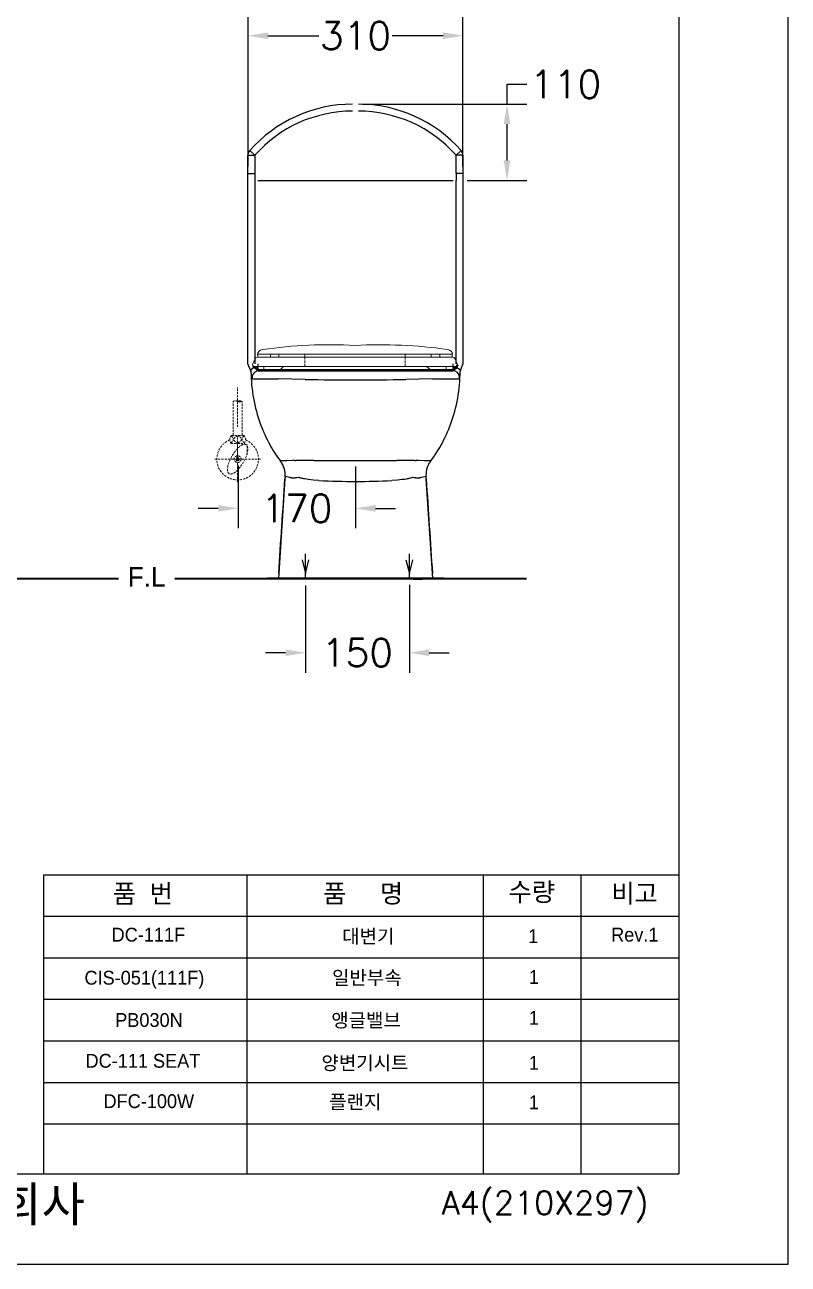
# Model space of a CAD drawing. Extents: x 60560 to 62985, y 58312 to 61742.
# Drawn here: x 61883 to 62985, y 58312 to 60101 of the extents above; entities that cross this region are included whole.
import ezdxf

# ---------------------------------------------------------------- set-up
doc = ezdxf.new("R2010")
doc.units = 0
doc.header["$MEASUREMENT"] = 0
doc.linetypes.add('AM_ISO08W050', pattern=[18, 12, -1.5, 3, -1.5])
doc.linetypes.add('HIDDEN2', pattern=[4.7625, 3.175, -1.5875])
doc.layers.get('0').update_dxf_attribs({"linetype": 'CONTINUOUS'})
doc.layers.get('Defpoints').update_dxf_attribs({"linetype": 'CONTINUOUS'})
for name, color, linetype in [('1', 7, 'CONTINUOUS'), ('4', 3, 'CONTINUOUS'), ('______', 7, 'CONTINUOUS'), ('Dim', 4, 'CONTINUOUS'), ('YA', 7, 'CONTINUOUS')]:
    doc.layers.add(name, color=color, linetype=linetype)
for name, color, linetype, lineweight in [('AM_4', 40, 'CONTINUOUS', 13), ('AM_6', 2, 'CONTINUOUS', 30), ('AM_7', 4, 'AM_ISO08W050', 0), ('OUTLINE', 11, 'CONTINUOUS', 40), ('Y', 202, 'CONTINUOUS', 35)]:
    doc.layers.add(name, color=color, linetype=linetype, lineweight=lineweight)
doc.styles.add('h', font='', dxfattribs={"height": 30})
doc.styles.get("Standard").update_dxf_attribs({"font": 'txt.shx', "bigfont": 'ghs.shx'})
doc.styles.add('스타일1', font='txt.shx', dxfattribs={"bigfont": 'ghs.shx'})
doc.styles.get('h').set_extended_font_data('Haansoft Batang')
doc.dimstyles.get("Standard").update_dxf_attribs({"dimtxt": 0.18, "dimasz": 0.18, "dimexe": 0.18, "dimexo": 0.0625, "dimgap": 0.09, "dimtad": 0, "dimtih": 1, "dimtoh": 1, "dimdec": 4, "dimzin": 0, "dimdsep": 46, "dimtxsty": 'Standard', "dimcen": 0.09, "dimadec": 0, "dimazin": 0, "dimtfac": 1, "dimtdec": 4, "dimtofl": 0, "dimtmove": 0, "dimatfit": 0, "dimfxl": 0, "dimtolj": 1, "dimtzin": 0, "dimarcsym": 0})

# ---------------------------------------------------------------- blocks, each defined once
blk = doc.blocks.new('*D18')
at = {"layer": 'Defpoints', "color": 0}
for p in [(62288.1, 59301.9), (62438.1, 59303), (62438.1, 59194.7)]:
    blk.add_point(p, dxfattribs=at)
at = {"layer": 'Dim', "color": 0, "lineweight": -2}
for p, q in [((62438.1, 59293), (62438.1, 59165.9)), ((62288.1, 59291.9), (62288.1, 59165.9)), ((62259.3, 59194.7), (62230.5, 59194.7)), ((62466.9, 59194.7), (62495.7, 59194.7))]:
    blk.add_line(p, q, dxfattribs=at)
at = {"layer": 'Dim', "color": 0}
for points in [[(62259.3, 59199.5), (62259.3, 59189.9), (62288.1, 59194.7)], [(62466.9, 59199.5), (62466.9, 59189.9), (62438.1, 59194.7)]]:
    blk.add_solid(points, dxfattribs=at)
at = {"layer": 'Dim', "color": 0, "insert": (62363.1, 59194.7), "char_height": 40, "attachment_point": 5}
blk.add_mtext('\\A1;150', dxfattribs=at)
blk = doc.blocks.new('*D12')
at = {"color": 0, "lineweight": -2}
for p, q in [((62579.1, 59986.8), (62579.1, 60015.6)), ((62579.1, 60015.6), (62607.9, 60015.6)), ((62370.5, 59986.8), (62607.9, 59986.8)), ((62579.1, 59905.6), (62579.1, 59958)), ((62521.5, 59876.8), (62607.9, 59876.8))]:
    blk.add_line(p, q, dxfattribs=at)
at = {"color": 0}
for points in [[(62574.3, 59958), (62583.9, 59958), (62579.1, 59986.8)], [(62574.3, 59905.6), (62583.9, 59905.6), (62579.1, 59876.8)]]:
    blk.add_solid(points, dxfattribs=at)
at = {"layer": 'Defpoints', "color": 0}
for p in [(62360.5, 59986.8), (62579.1, 59986.8), (62511.5, 59876.8)]:
    blk.add_point(p, dxfattribs=at)
at = {"color": 0, "insert": (62663.8, 60015.6), "char_height": 40, "attachment_point": 5}
blk.add_mtext('\\A1;110', dxfattribs=at)
blk = doc.blocks.new('*D13')
at = {"color": 0, "lineweight": -2}
for p, q in [((62190.9, 59464.9), (62190.9, 59374.4)), ((62360.5, 59463.7), (62360.5, 59374.4)), ((62162.1, 59403.2), (62133.3, 59403.2)), ((62389.3, 59403.2), (62418.1, 59403.2))]:
    blk.add_line(p, q, dxfattribs=at)
at = {"color": 0}
for points in [[(62162.1, 59408), (62162.1, 59398.4), (62190.9, 59403.2)], [(62389.3, 59408), (62389.3, 59398.4), (62360.5, 59403.2)]]:
    blk.add_solid(points, dxfattribs=at)
at = {"layer": 'Defpoints', "color": 0}
for p in [(62190.9, 59474.9), (62360.5, 59473.7), (62190.9, 59403.2)]:
    blk.add_point(p, dxfattribs=at)
at = {"color": 0, "insert": (62275.7, 59403.2), "char_height": 40, "attachment_point": 5}
blk.add_mtext('\\A1;170', dxfattribs=at)
blk = doc.blocks.new('*D14')
at = {"color": 0, "lineweight": -2}
for p, q in [((62205.2, 59896.8), (62205.2, 60114.5)), ((62515.5, 59896.8), (62515.5, 60114.5)), ((62234, 60085.7), (62307.4, 60085.7)), ((62486.7, 60085.7), (62413.2, 60085.7))]:
    blk.add_line(p, q, dxfattribs=at)
at = {"color": 0}
for points in [[(62234, 60090.5), (62234, 60080.9), (62205.2, 60085.7)], [(62486.7, 60090.5), (62486.7, 60080.9), (62515.5, 60085.7)]]:
    blk.add_solid(points, dxfattribs=at)
at = {"layer": 'Defpoints', "color": 0}
for p in [(62515.5, 60085.7), (62205.2, 59886.8), (62515.5, 59886.8)]:
    blk.add_point(p, dxfattribs=at)
at = {"color": 0, "insert": (62360.3, 60085.7), "char_height": 40, "attachment_point": 5}
blk.add_mtext('\\A1;310', dxfattribs=at)

msp = doc.modelspace()

# ---------------------------------------------------------------- linework, layer by layer
at = {"layer": '1', "color": 7}
for p, q in [((62215.15688, 59913.10248), (62207.65146, 59919.71071)), ((62505.45408, 59913.10248), (62512.95949, 59919.71071)), ((62205.15688, 59913.10248), (62214.85965, 59913.10248)), ((62205.15688, 59611.82173), (62205.15688, 59912.76412)), ((62215.15685, 59913.10248), (62215.15685, 59876.82173)), ((62515.45408, 59913.10248), (62505.45408, 59913.10248)), ((62505.45408, 59896.82173), (62505.45408, 59913.10248)), ((62515.45408, 59913.10248), (62515.45408, 59876.82173)), ((62205.15688, 59886.82173), (62215.15685, 59886.82173)), ((62505.45408, 59886.82173), (62505.45408, 59896.82173)), ((62505.45948, 59886.82173), (62505.45948, 59876.82173)), ((62515.45408, 59886.82173), (62505.45948, 59886.82173)), ((62215.15685, 59876.82173), (62215.15685, 59611.82173)), ((62219.15685, 59876.82173), (62501.45948, 59876.82173)), ((62505.45948, 59611.82173), (62505.45948, 59876.82173)), ((62515.45948, 59876.82173), (62515.45948, 59611.82173)), ((62209.15065, 59601.86082), (62205.15688, 59611.82173)), ((62209.16741, 59601.51875), (62209.14949, 59601.82038)), ((62209.15119, 59601.92112), (62209.15065, 59601.86082)), ((62209.15138, 59601.82038), (62209.15065, 59601.86082)), ((62209.15332, 59601.9814), (62209.15119, 59601.92112)), ((62209.33143, 59601.82173), (62209.15138, 59601.82173)), ((62209.15702, 59602.04167), (62209.15332, 59601.9814)), ((62209.16229, 59602.10191), (62209.15702, 59602.04167)), ((62209.16912, 59602.16211), (62209.16229, 59602.10191)), ((62209.17751, 59602.22227), (62209.16912, 59602.16211)), ((62209.18744, 59602.28238), (62209.17751, 59602.22227)), ((62209.19892, 59602.34243), (62209.18744, 59602.28238)), ((62209.21192, 59602.40241), (62209.19892, 59602.34243)), ((62209.22645, 59602.46231), (62209.21192, 59602.40241)), ((62209.2425, 59602.52214), (62209.22645, 59602.46231)), ((62209.26006, 59602.58187), (62209.2425, 59602.52214)), ((62209.27912, 59602.64151), (62209.26006, 59602.58187)), ((62209.29968, 59602.70104), (62209.27912, 59602.64151)), ((62209.32172, 59602.76046), (62209.29968, 59602.70104)), ((62209.31105, 59601.51674), (62209.45274, 59600.98827)), ((62209.34525, 59602.81975), (62209.32172, 59602.76046)), ((62209.37024, 59602.87892), (62209.34525, 59602.81975)), ((62209.39671, 59602.93795), (62209.37024, 59602.87892)), ((62209.42463, 59602.99684), (62209.39671, 59602.93795)), ((62209.454, 59603.05557), (62209.42463, 59602.99684)), ((62209.48482, 59603.11414), (62209.454, 59603.05557)), ((62209.45689, 59600.97592), (62209.54531, 59595.99474)), ((62209.51707, 59603.17255), (62209.48482, 59603.11414)), ((62209.55075, 59603.23078), (62209.51707, 59603.17255)), ((62209.58585, 59603.28882), (62209.55075, 59603.23078)), ((62209.62236, 59603.34668), (62209.58585, 59603.28882)), ((62209.66029, 59603.40433), (62209.62236, 59603.34668)), ((62209.69961, 59603.46178), (62209.66029, 59603.40433)), ((62209.74032, 59603.51902), (62209.69961, 59603.46178)), ((62209.82589, 59603.63281), (62209.74032, 59603.51902)), ((62209.91694, 59603.74565), (62209.82589, 59603.63281)), ((62210.01341, 59603.85748), (62209.91694, 59603.74565)), ((62210.11523, 59603.96823), (62210.01341, 59603.85748)), ((62210.22236, 59604.07784), (62210.11523, 59603.96823)), ((62210.33473, 59604.18626), (62210.22236, 59604.07784)), ((62210.45228, 59604.29341), (62210.33473, 59604.18626)), ((62210.57496, 59604.39923), (62210.45228, 59604.29341)), ((62210.7027, 59604.50367), (62210.57496, 59604.39923)), ((62210.83544, 59604.60665), (62210.7027, 59604.50367)), ((62210.97313, 59604.70813), (62210.83544, 59604.60665)), ((62211.11571, 59604.80803), (62210.97313, 59604.70813)), ((62211.26311, 59604.9063), (62211.11571, 59604.80803)), ((62211.41528, 59605.00286), (62211.26311, 59604.9063)), ((62211.57216, 59605.09767), (62211.41528, 59605.00286)), ((62211.73369, 59605.19065), (62211.57216, 59605.09767)), ((62211.89981, 59605.28175), (62211.73369, 59605.19065)), ((62212.07046, 59605.3709), (62211.89981, 59605.28175)), ((62212.24564, 59605.45802), (62212.07046, 59605.3709)), ((62212.42527, 59605.54304), (62212.24564, 59605.45802)), ((62212.6092, 59605.62593), (62212.42527, 59605.54304)), ((62212.7973, 59605.70666), (62212.6092, 59605.62593)), ((62213.18536, 59605.8615), (62212.7973, 59605.70666)), ((62213.58829, 59606.0073), (62213.18536, 59605.8615)), ((62214.00489, 59606.14381), (62213.58829, 59606.0073)), ((62214.43397, 59606.27075), (62214.00489, 59606.14381)), ((62214.87435, 59606.38787), (62214.43397, 59606.27075)), ((62215.32485, 59606.49491), (62214.87435, 59606.38787)), ((62215.78429, 59606.59161), (62215.32485, 59606.49491)), ((62216.25147, 59606.6777), (62215.78429, 59606.59161)), ((62216.72521, 59606.75294), (62216.25147, 59606.6777)), ((62217.20434, 59606.81705), (62216.72521, 59606.75294)), ((62217.68765, 59606.86978), (62217.20434, 59606.81705)), ((62218.17398, 59606.91087), (62217.68765, 59606.86978)), ((62218.66213, 59606.94006), (62218.17398, 59606.91087)), ((62219.15093, 59606.95708), (62218.66213, 59606.94006)), ((62219.15685, 59611.82173), (62219.15093, 59606.95708)), ((62219.97313, 59601.82173), (62220.96633, 59601.82173)), ((62220.96633, 59601.82173), (62257.70677, 59601.82173)), ((62257.70677, 59601.82173), (62293.53728, 59601.82173)), ((62293.53664, 59601.82173), (62361.02033, 59601.82173)), ((62361.02033, 59601.82173), (62427.17102, 59601.82173)), ((62427.17164, 59601.82173), (62463.17455, 59601.82173)), ((62463.17455, 59601.82173), (62499.93838, 59601.82173)), ((62499.93838, 59601.82173), (62500.62811, 59601.82173)), ((62501.45966, 59606.94249), (62501.45948, 59611.82173)), ((62501.45966, 59606.94249), (62501.94783, 59606.92546)), ((62501.94783, 59606.92546), (62502.43537, 59606.89627)), ((62502.43537, 59606.89627), (62502.92108, 59606.85517)), ((62502.92108, 59606.85517), (62503.4038, 59606.80243)), ((62503.4038, 59606.80243), (62503.88234, 59606.7383)), ((62503.88234, 59606.7383), (62504.35553, 59606.66304)), ((62504.35553, 59606.66304), (62504.82217, 59606.57691)), ((62504.82217, 59606.57691), (62505.28109, 59606.48018)), ((62505.28109, 59606.48018), (62505.73112, 59606.37309)), ((62505.73112, 59606.37309), (62506.17106, 59606.25591)), ((62506.17106, 59606.25591), (62506.59975, 59606.1289)), ((62506.59975, 59606.1289), (62507.01599, 59605.99232)), ((62507.01599, 59605.99232), (62507.41862, 59605.84643)), ((62507.41862, 59605.84643), (62507.80644, 59605.69149)), ((62507.80644, 59605.69149), (62507.99444, 59605.6107)), ((62507.99444, 59605.6107), (62508.17829, 59605.52775)), ((62508.17829, 59605.52775), (62508.35785, 59605.44267)), ((62508.35785, 59605.44267), (62508.53297, 59605.35548)), ((62508.53297, 59605.35548), (62508.70359, 59605.26626)), ((62508.70359, 59605.26626), (62508.86969, 59605.17509)), ((62508.86969, 59605.17509), (62509.03121, 59605.08203)), ((62509.03121, 59605.08203), (62509.1881, 59604.98715)), ((62509.1881, 59604.98715), (62509.3403, 59604.8905)), ((62509.3403, 59604.8905), (62509.48774, 59604.79215)), ((62509.48774, 59604.79215), (62509.63037, 59604.69215)), ((62509.63037, 59604.69215), (62509.76814, 59604.59059)), ((62509.76814, 59604.59059), (62509.90097, 59604.4875)), ((62509.90097, 59604.4875), (62510.02881, 59604.38297)), ((62510.02881, 59604.38297), (62510.15161, 59604.27704)), ((62510.15161, 59604.27704), (62510.2693, 59604.16978)), ((62510.2693, 59604.16978), (62510.38182, 59604.06126)), ((62510.38182, 59604.06126), (62510.48912, 59603.95153)), ((62510.48912, 59603.95153), (62510.59113, 59603.84065)), ((62510.59113, 59603.84065), (62510.6878, 59603.7287)), ((62510.6878, 59603.7287), (62510.77907, 59603.61573)), ((62510.77907, 59603.61573), (62510.86488, 59603.5018)), ((62510.86488, 59603.5018), (62510.90571, 59603.4445)), ((62510.90571, 59603.4445), (62510.94516, 59603.38698)), ((62510.94516, 59603.38698), (62510.98322, 59603.32925)), ((62510.98322, 59603.32925), (62511.01987, 59603.27132)), ((62511.01987, 59603.27132), (62511.05511, 59603.2132)), ((62511.05511, 59603.2132), (62511.08894, 59603.1549)), ((62511.08894, 59603.1549), (62511.12134, 59603.09641)), ((62511.12134, 59603.09641), (62511.15231, 59603.03776)), ((62511.15231, 59603.03776), (62511.18184, 59602.97895)), ((62511.18184, 59602.97895), (62511.20993, 59602.91998)), ((62511.20993, 59602.91998), (62511.23656, 59602.86087)), ((62511.23656, 59602.86087), (62511.26173, 59602.80162)), ((62511.26173, 59602.80162), (62511.28543, 59602.74224)), ((62511.28543, 59602.74224), (62511.30765, 59602.68273)), ((62511.30765, 59602.68273), (62511.32839, 59602.62311)), ((62511.32839, 59602.62311), (62511.34764, 59602.56338)), ((62511.34764, 59602.56338), (62511.36539, 59602.50356)), ((62511.36539, 59602.50356), (62511.38164, 59602.44364)), ((62511.37006, 59596.31364), (62511.45195, 59601.34356)), ((62511.38164, 59602.44364), (62511.39637, 59602.38364)), ((62511.39637, 59602.38364), (62511.40959, 59602.32356)), ((62511.40959, 59602.32356), (62511.42127, 59602.26341)), ((62511.42127, 59602.26341), (62511.43142, 59602.20321)), ((62511.43142, 59602.20321), (62511.44003, 59602.14295)), ((62511.44003, 59602.14295), (62511.44709, 59602.08264)), ((62511.4624, 59601.81911), (62511.4456, 59601.53067)), ((62511.44709, 59602.08264), (62511.45259, 59602.0223)), ((62511.45259, 59602.0223), (62511.45652, 59601.96193)), ((62511.45652, 59601.96193), (62511.45889, 59601.90153)), ((62511.45889, 59601.90153), (62511.45967, 59601.84112)), ((62511.45967, 59601.84112), (62511.45965, 59601.81911)), ((62515.45948, 59611.82173), (62511.45967, 59601.82371)), ((62209.54531, 59595.99474), (62209.73884, 59591.04999)), ((62209.73884, 59591.04999), (62210.03634, 59586.14138)), ((62209.97529, 59591.61418), (62210.02369, 59590.81752)), ((62210.02369, 59590.81752), (62210.01975, 59590.84468)), ((62210.03634, 59586.14138), (62210.43673, 59581.26859)), ((62210.43673, 59581.26859), (62210.93888, 59576.4313)), ((62211.09651, 59590.23471), (62211.09293, 59590.23888)), ((62211.10038, 59590.23056), (62211.09651, 59590.23471)), ((62211.10454, 59590.22643), (62211.10038, 59590.23056)), ((62211.10899, 59590.22231), (62211.10454, 59590.22643)), ((62211.11372, 59590.2182), (62211.10899, 59590.22231)), ((62211.11874, 59590.21411), (62211.11372, 59590.2182)), ((62211.12405, 59590.21003), (62211.11874, 59590.21411)), ((62211.12964, 59590.20597), (62211.12405, 59590.21003)), ((62211.13552, 59590.20192), (62211.12964, 59590.20597)), ((62211.14168, 59590.19789), (62211.13552, 59590.20192)), ((62211.14814, 59590.19388), (62211.14168, 59590.19789)), ((62211.15488, 59590.18987), (62211.14814, 59590.19388)), ((62211.1619, 59590.18589), (62211.15488, 59590.18987)), ((62211.16921, 59590.18191), (62211.1619, 59590.18589)), ((62211.1847, 59590.17401), (62211.16921, 59590.18191)), ((62211.20133, 59590.16617), (62211.1847, 59590.17401)), ((62211.2191, 59590.15839), (62211.20133, 59590.16617)), ((62211.23802, 59590.15066), (62211.2191, 59590.15839)), ((62211.25809, 59590.143), (62211.23802, 59590.15066)), ((62211.27929, 59590.13539), (62211.25809, 59590.143)), ((62211.30165, 59590.12784), (62211.27929, 59590.13539)), ((62211.34979, 59590.11292), (62211.30165, 59590.12784)), ((62211.4025, 59590.09824), (62211.34979, 59590.11292)), ((62211.45979, 59590.08378), (62211.4025, 59590.09824)), ((62211.52165, 59590.06956), (62211.45979, 59590.08378)), ((62211.58808, 59590.05557), (62211.52165, 59590.06956)), ((62211.73463, 59590.02829), (62211.58808, 59590.05557)), ((62211.89944, 59590.00192), (62211.73463, 59590.02829)), ((62212.28375, 59589.95192), (62211.89944, 59590.00192)), ((62212.7409, 59589.90554), (62212.28375, 59589.95192)), ((62213.87318, 59589.82347), (62212.7409, 59589.90554)), ((62217.00377, 59589.70159), (62213.87318, 59589.82347)), ((62221.27044, 59589.63512), (62217.00377, 59589.70159)), ((62249.30469, 59589.87521), (62221.27044, 59589.63512)), ((62287.80153, 59589.36233), (62249.29487, 59590.00537)), ((62249.29487, 59590.00537), (62249.30469, 59589.87521)), ((62361.06719, 59588.71373), (62361.06719, 59588.71364)), ((62471.58392, 59590.01759), (62433.01731, 59589.3634)), ((62471.57423, 59589.89032), (62471.58392, 59590.01759)), ((62499.73283, 59589.62988), (62471.57423, 59589.89032)), ((62505.73355, 59589.74982), (62499.73283, 59589.62988)), ((62507.15137, 59589.81977), (62505.73355, 59589.74982)), ((62508.2712, 59589.90512), (62507.15137, 59589.81977)), ((62508.71835, 59589.95366), (62508.2712, 59589.90512)), ((62508.91362, 59589.97942), (62508.71835, 59589.95366)), ((62509.08996, 59590.00618), (62508.91362, 59589.97942)), ((62509.24734, 59590.03395), (62509.08996, 59590.00618)), ((62509.38572, 59590.06274), (62509.24734, 59590.03395)), ((62509.44778, 59590.07752), (62509.38572, 59590.06274)), ((62509.50508, 59590.09255), (62509.44778, 59590.07752)), ((62509.55761, 59590.10784), (62509.50508, 59590.09255)), ((62509.60536, 59590.12339), (62509.55761, 59590.10784)), ((62509.62745, 59590.13126), (62509.60536, 59590.12339)), ((62509.64835, 59590.13919), (62509.62745, 59590.13126)), ((62509.66805, 59590.14719), (62509.64835, 59590.13919)), ((62509.68655, 59590.15526), (62509.66805, 59590.14719)), ((62509.70386, 59590.16339), (62509.68655, 59590.15526)), ((62509.71997, 59590.17159), (62509.70386, 59590.16339)), ((62509.72758, 59590.17571), (62509.71997, 59590.17159)), ((62509.73489, 59590.17985), (62509.72758, 59590.17571)), ((62509.74189, 59590.184), (62509.73489, 59590.17985)), ((62509.7486, 59590.18818), (62509.74189, 59590.184)), ((62509.75501, 59590.19236), (62509.7486, 59590.18818)), ((62509.76112, 59590.19657), (62509.75501, 59590.19236)), ((62509.76693, 59590.20079), (62509.76112, 59590.19657)), ((62509.77244, 59590.20503), (62509.76693, 59590.20079)), ((62509.77765, 59590.20928), (62509.77244, 59590.20503)), ((62509.78256, 59590.21355), (62509.77765, 59590.20928)), ((62509.78717, 59590.21784), (62509.78256, 59590.21355)), ((62509.79148, 59590.22214), (62509.78717, 59590.21784)), ((62509.79549, 59590.22646), (62509.79148, 59590.22214)), ((62509.7992, 59590.2308), (62509.79549, 59590.22646)), ((62509.80261, 59590.23515), (62509.7992, 59590.2308)), ((62509.80572, 59590.23952), (62509.80261, 59590.23515)), ((62509.80853, 59590.24391), (62509.80572, 59590.23952)), ((62509.81104, 59590.24831), (62509.80853, 59590.24391)), ((62509.81324, 59590.25273), (62509.81104, 59590.24831)), ((62509.81515, 59590.25716), (62509.81324, 59590.25273)), ((62510.57993, 59590.84175), (62509.81513, 59590.25705)), ((62509.98216, 59576.56243), (62510.4859, 59581.4456)), ((62510.4859, 59581.4456), (62510.88589, 59586.36498)), ((62510.57993, 59590.84175), (62510.58876, 59592.70745)), ((62510.60421, 59591.00918), (62510.57993, 59590.84175)), ((62510.88589, 59586.36498), (62511.18099, 59591.32089)), ((62511.18099, 59591.32089), (62511.37006, 59596.31364)), ((62210.93888, 59576.4313), (62211.54168, 59571.62922)), ((62211.54168, 59571.62922), (62212.24402, 59566.86204)), ((62212.24402, 59566.86204), (62213.0448, 59562.12943)), ((62213.0448, 59562.12943), (62213.96426, 59557.33073)), ((62506.93993, 59557.32805), (62507.85991, 59562.12695)), ((62507.85991, 59562.12695), (62508.66802, 59566.90342)), ((62508.66802, 59566.90342), (62509.37582, 59571.71514)), ((62509.37582, 59571.71514), (62509.98216, 59576.56243)), ((62213.96426, 59557.33073), (62214.98194, 59552.57991)), ((62214.98194, 59552.57991), (62216.08948, 59547.89977)), ((62216.08948, 59547.89977), (62217.27851, 59543.31308)), ((62217.27851, 59543.31308), (62218.54292, 59538.82805)), ((62502.35855, 59538.82472), (62503.62373, 59543.30986)), ((62503.62373, 59543.30986), (62504.81347, 59547.8967)), ((62504.81347, 59547.8967), (62505.92166, 59552.57703)), ((62505.92166, 59552.57703), (62506.93993, 59557.32805)), ((62218.54292, 59538.82805), (62219.88009, 59534.43641)), ((62219.88009, 59534.43641), (62221.28685, 59530.13627)), ((62221.28685, 59530.13627), (62222.76005, 59525.92577)), ((62222.76005, 59525.92577), (62224.29642, 59521.80334)), ((62496.60162, 59521.79991), (62498.13889, 59525.92232)), ((62498.13889, 59525.92232), (62499.61296, 59530.13283)), ((62499.61296, 59530.13283), (62501.02057, 59534.433)), ((62501.02057, 59534.433), (62502.35855, 59538.82472)), ((62224.29642, 59521.80334), (62225.89273, 59517.76815)), ((62225.89273, 59517.76815), (62227.54584, 59513.81943)), ((62227.54584, 59513.81943), (62229.25262, 59509.9564)), ((62229.25262, 59509.9564), (62231.00744, 59506.18461)), ((62489.88703, 59506.18147), (62491.64271, 59509.95318)), ((62491.64271, 59509.95318), (62493.35038, 59513.81613)), ((62493.35038, 59513.81613), (62495.0044, 59517.76478)), ((62495.0044, 59517.76478), (62496.60162, 59521.79991)), ((62231.00744, 59506.18461), (62232.80074, 59502.51606)), ((62232.80074, 59502.51606), (62234.62346, 59498.95961)), ((62234.62346, 59498.95961), (62236.46656, 59495.52412)), ((62236.46656, 59495.52412), (62238.32524, 59492.20947)), ((62238.32524, 59492.20947), (62240.19775, 59489.00951)), ((62479.45204, 59486.95722), (62481.94965, 59491.13781)), ((62481.94965, 59491.13781), (62484.42571, 59495.52118)), ((62484.42571, 59495.52118), (62486.26945, 59498.9566)), ((62486.26945, 59498.9566), (62488.09292, 59502.51299)), ((62488.09292, 59502.51299), (62489.88703, 59506.18147)), ((62240.19775, 59489.00951), (62242.07959, 59485.92406)), ((62242.07959, 59485.92406), (62243.96628, 59482.95291)), ((62243.96628, 59482.95291), (62245.85331, 59480.09588)), ((62245.85331, 59480.09588), (62247.73621, 59477.35278)), ((62247.47348, 59477.74921), (62248.40959, 59476.40381)), ((62247.73621, 59477.35278), (62249.61047, 59474.72342)), ((62249.61047, 59474.72342), (62251.4716, 59472.20761)), ((62251.4716, 59472.20761), (62257.68974, 59472.1441)), ((62251.4716, 59472.20761), (62251.64643, 59471.9668)), ((62257.68974, 59472.1441), (62257.99471, 59472.0709)), ((62257.99468, 59472.0709), (62258.16825, 59472.07489)), ((62258.16885, 59472.07415), (62258.20994, 59472.0852)), ((62258.20994, 59472.0852), (62258.25531, 59472.09611)), ((62258.25531, 59472.09611), (62258.30496, 59472.1069)), ((62258.30496, 59472.1069), (62258.35888, 59472.11756)), ((62258.35888, 59472.11756), (62258.47958, 59472.13851)), ((62258.47958, 59472.13851), (62258.61741, 59472.159)), ((62258.61741, 59472.159), (62258.94451, 59472.1987)), ((62258.94451, 59472.1987), (62259.34023, 59472.23686)), ((62259.34023, 59472.23686), (62260.33785, 59472.30942)), ((62260.33785, 59472.30942), (62261.61077, 59472.37839)), ((62261.61077, 59472.37839), (62269.46606, 59472.6523)), ((62272.95954, 59472.13866), (62274.61926, 59472.20424)), ((62274.61926, 59472.20424), (62274.6585, 59472.14596)), ((62300.41807, 59472.35053), (62360.53453, 59472.215)), ((62360.53452, 59472.21416), (62419.87203, 59472.34803)), ((62360.53453, 59472.215), (62360.53452, 59472.21416)), ((62446.04644, 59472.15848), (62446.08515, 59472.21576)), ((62446.08515, 59472.21576), (62448.00812, 59472.14273)), ((62451.4655, 59472.64771), (62459.28705, 59472.37837)), ((62459.28705, 59472.37837), (62460.55575, 59472.30861)), ((62460.55575, 59472.30861), (62461.54952, 59472.23445)), ((62461.54952, 59472.23445), (62461.94325, 59472.19518)), ((62461.94325, 59472.19518), (62462.2682, 59472.15418)), ((62462.2682, 59472.15418), (62462.40488, 59472.13296)), ((62462.40488, 59472.13296), (62462.52435, 59472.11122)), ((62462.52435, 59472.11122), (62462.57764, 59472.10015)), ((62462.57764, 59472.10015), (62462.62662, 59472.08894)), ((62462.62662, 59472.08894), (62462.6713, 59472.07759)), ((62462.6713, 59472.07759), (62462.71168, 59472.06609)), ((62462.71235, 59472.06691), (62462.90119, 59472.06244)), ((62462.90117, 59472.06243), (62463.19438, 59472.13419)), ((62463.19438, 59472.13419), (62469.42231, 59472.20531)), ((62469.23228, 59471.9442), (62469.42231, 59472.20531)), ((62470.19789, 59473.2614), (62474.22391, 59478.8945)), ((62474.4347, 59479.20261), (62476.9435, 59482.97896)), ((62476.9435, 59482.97896), (62479.45204, 59486.95722)), ((62254.15413, 59468.25199), (62254.63794, 59467.39143)), ((62254.46791, 59467.73521), (62254.67096, 59467.35296)), ((62255.34596, 59466.09939), (62255.63515, 59465.50788)), ((62464.32264, 59463.28161), (62464.73319, 59464.32597)), ((62466.05314, 59467.05808), (62466.20852, 59467.32858)), ((62466.21267, 59467.32954), (62466.43121, 59467.7395)), ((62466.24988, 59467.39178), (62466.75509, 59468.27924)), ((62258.50052, 59445.73738), (62249.49812, 59309.28348)), ((62258.60438, 59447.35103), (62258.49942, 59445.73768)), ((62258.50064, 59445.73738), (62258.50513, 59445.73708)), ((62258.73824, 59449.37345), (62258.50513, 59445.73708)), ((62258.73084, 59449.33524), (62258.60438, 59447.35103)), ((62258.73824, 59449.37345), (62258.73115, 59449.32701)), ((62265.46345, 59447.88499), (62258.73824, 59449.37345)), ((62266.09673, 59447.56914), (62265.46344, 59447.88499)), ((62266.17525, 59447.53103), (62266.09673, 59447.56914)), ((62266.25714, 59447.49408), (62266.17525, 59447.53103)), ((62266.34239, 59447.45827), (62266.25714, 59447.49408)), ((62266.431, 59447.42362), (62266.34239, 59447.45827)), ((62266.52297, 59447.39013), (62266.431, 59447.42362)), ((62266.61831, 59447.35779), (62266.52297, 59447.39013)), ((62266.71701, 59447.32662), (62266.61831, 59447.35779)), ((62266.81907, 59447.29662), (62266.71701, 59447.32662)), ((62266.92449, 59447.26779), (62266.81907, 59447.29662)), ((62267.03328, 59447.24012), (62266.92449, 59447.26779)), ((62267.26092, 59447.18833), (62267.03328, 59447.24012)), ((62267.502, 59447.14126), (62267.26092, 59447.18833)), ((62267.7565, 59447.09893), (62267.502, 59447.14126)), ((62268.02444, 59447.06137), (62267.7565, 59447.09893)), ((62268.30579, 59447.02861), (62268.02444, 59447.06137)), ((62268.60057, 59447.00065), (62268.30579, 59447.02861)), ((62268.90875, 59446.97754), (62268.60057, 59447.00065)), ((62269.56534, 59446.94591), (62268.90875, 59446.97754)), ((62270.27553, 59446.93391), (62269.56534, 59446.94591)), ((62271.03927, 59446.94172), (62270.27553, 59446.93391)), ((62271.85655, 59446.96951), (62271.03927, 59446.94172)), ((62272.72731, 59447.01748), (62271.85655, 59446.96951)), ((62273.65153, 59447.08581), (62272.72731, 59447.01748)), ((62275.66019, 59447.28427), (62273.65153, 59447.08581)), ((62277.88224, 59447.56635), (62275.66019, 59447.28427)), ((62277.98365, 59447.57685), (62277.88224, 59447.56635)), ((62278.08705, 59447.58417), (62277.98365, 59447.57685)), ((62278.19245, 59447.58834), (62278.08705, 59447.58417)), ((62278.29989, 59447.5894), (62278.19245, 59447.58834)), ((62278.40941, 59447.58739), (62278.29989, 59447.5894)), ((62278.52103, 59447.58235), (62278.40941, 59447.58739)), ((62278.63478, 59447.57432), (62278.52103, 59447.58235)), ((62278.75071, 59447.56332), (62278.63478, 59447.57432)), ((62278.86883, 59447.5494), (62278.75071, 59447.56332)), ((62278.98919, 59447.5326), (62278.86883, 59447.5494)), ((62279.11181, 59447.51295), (62278.98919, 59447.5326)), ((62279.23673, 59447.49049), (62279.11181, 59447.51295)), ((62279.49358, 59447.43728), (62279.23673, 59447.49049)), ((62279.75999, 59447.37328), (62279.49358, 59447.43728)), ((62280.03585, 59447.29912), (62279.75999, 59447.37328)), ((62281.55783, 59446.83911), (62280.03585, 59447.29912)), ((62282.2365, 59446.64849), (62281.55783, 59446.83911)), ((62283.25948, 59446.37788), (62282.2365, 59446.64849)), ((62284.36107, 59446.11757), (62283.25948, 59446.37788)), ((62285.54033, 59445.8673), (62284.36107, 59446.11757)), ((62286.79638, 59445.62681), (62285.54033, 59445.8673)), ((62289.53515, 59445.17408), (62286.79638, 59445.62681)), ((62292.5701, 59444.75724), (62289.53515, 59445.17408)), ((62295.89397, 59444.37416), (62292.5701, 59444.75724)), ((62299.49946, 59444.02271), (62295.89397, 59444.37416)), ((62307.52624, 59443.40617), (62299.49946, 59444.02271)), ((62360.45408, 59442.13307), (62360.45408, 59442.13457)), ((62420.89207, 59443.96919), (62412.78413, 59443.36116)), ((62427.90665, 59444.6914), (62420.89207, 59443.96919)), ((62430.98515, 59445.1012), (62427.90665, 59444.6914)), ((62433.76778, 59445.54661), (62430.98515, 59445.1012)), ((62435.0458, 59445.7834), (62433.76778, 59445.54661)), ((62436.24703, 59446.02998), (62435.0458, 59445.7834)), ((62437.37054, 59446.28665), (62436.24703, 59446.02998)), ((62438.41539, 59446.55368), (62437.37054, 59446.28665)), ((62439.13948, 59446.75003), (62438.41539, 59446.55368)), ((62441.05004, 59447.31393), (62439.13948, 59446.75003)), ((62441.33233, 59447.38478), (62441.05004, 59447.31393)), ((62441.46984, 59447.41552), (62441.33233, 59447.38478)), ((62441.60491, 59447.44315), (62441.46984, 59447.41552)), ((62441.73751, 59447.46768), (62441.60491, 59447.44315)), ((62441.86763, 59447.48911), (62441.73751, 59447.46768)), ((62441.99524, 59447.50747), (62441.86763, 59447.48911)), ((62442.12032, 59447.52274), (62441.99524, 59447.50747)), ((62442.24286, 59447.53495), (62442.12032, 59447.52274)), ((62442.36282, 59447.54409), (62442.24286, 59447.53495)), ((62442.4802, 59447.55018), (62442.36282, 59447.54409)), ((62442.59497, 59447.55323), (62442.4802, 59447.55018)), ((62442.70711, 59447.55324), (62442.59497, 59447.55323)), ((62442.8166, 59447.55022), (62442.70711, 59447.55324)), ((62442.92342, 59447.54419), (62442.8166, 59447.55022)), ((62443.02755, 59447.53514), (62442.92342, 59447.54419)), ((62445.24377, 59447.25093), (62443.02755, 59447.53514)), ((62447.24592, 59447.05137), (62445.24377, 59447.25093)), ((62448.16684, 59446.98293), (62447.24592, 59447.05137)), ((62449.03438, 59446.93516), (62448.16684, 59446.98293)), ((62449.84858, 59446.90791), (62449.03438, 59446.93516)), ((62450.6095, 59446.90101), (62449.84858, 59446.90791)), ((62451.31718, 59446.91429), (62450.6095, 59446.90101)), ((62451.97167, 59446.94761), (62451.31718, 59446.91429)), ((62452.27899, 59446.97172), (62451.97167, 59446.94761)), ((62452.57302, 59447.00078), (62452.27899, 59446.97172)), ((62452.85378, 59447.03477), (62452.57302, 59447.00078)), ((62453.12126, 59447.07366), (62452.85378, 59447.03477)), ((62453.37549, 59447.11744), (62453.12126, 59447.07366)), ((62453.61646, 59447.16608), (62453.37549, 59447.11744)), ((62453.84417, 59447.21957), (62453.61646, 59447.16608)), ((62453.95306, 59447.24812), (62453.84417, 59447.21957)), ((62454.05864, 59447.27788), (62453.95306, 59447.24812)), ((62454.16091, 59447.30883), (62454.05864, 59447.27788)), ((62454.25987, 59447.34099), (62454.16091, 59447.30883)), ((62454.35553, 59447.37434), (62454.25987, 59447.34099)), ((62454.44787, 59447.40889), (62454.35553, 59447.37434)), ((62454.53691, 59447.44462), (62454.44787, 59447.40889)), ((62454.62264, 59447.48155), (62454.53691, 59447.44462)), ((62454.70506, 59447.51966), (62454.62264, 59447.48155)), ((62454.78418, 59447.55895), (62454.70506, 59447.51966)), ((62455.44362, 59447.90275), (62454.78418, 59447.55895)), ((62462.16834, 59449.39883), (62455.44362, 59447.90275)), ((62462.40303, 59445.73708), (62462.16834, 59449.39883)), ((62462.17542, 59449.35556), (62462.16834, 59449.39883)), ((62462.28135, 59447.70121), (62462.17676, 59449.35709)), ((62462.40797, 59445.73762), (62462.28135, 59447.70121)), ((62462.40751, 59445.73738), (62462.40303, 59445.73708)), ((62471.40402, 59309.28249), (62462.40303, 59445.73708)), ((62249.50413, 59309.28249), (62249.01177, 59301.82173)), ((62264.00571, 59301.82173), (62249.01177, 59301.82173)), ((62360.45408, 59301.82173), (62277.46353, 59301.82173)), ((62456.89078, 59300.6155), (62443.43296, 59300.6155)), ((62471.90174, 59301.82173), (62456.90245, 59301.82173)), ((62471.39235, 59308.07625), (62471.39735, 59308.07648)), ((62471.90174, 59301.82173), (62471.40922, 59309.28369))]:
    msp.add_line(p, q, dxfattribs=at)
for centre, radius, start, end in [((62356.15688, 59788.95745), 197.86429, 90, 138.77468408), ((62356.15688, 59788.95745), 187.86429, 90, 138.63733248), ((62364.45408, 59788.95745), 197.86429, 41.36266752, 90), ((62364.45408, 59788.95745), 187.86429, 41.36266752, 90), ((62505.45408, 59913.10248), 10, 0, 41.36266752), ((62443.89597, 59614.89123), 235.10917, 183.26061358, 185.87037613), ((62220.96666, 59591.8219), 9.99983, 90.00187382, 189.10851583), ((62272.22486, 59612.8211), 53.3969, 186.30491227, 191.88761355), ((62457.32484, 59611.48155), 44.36761, 347.42471299, 354.12803416), ((62500.62809, 59591.82176), 9.99997, 5.08130869, 89.9998827), ((62299.34467, 59613.19774), 212.42157, 354.00421552, 356.85149595), ((62211.12872, 59591.58201), 1.3437, 214.67682191, 268.47428206), ((62355.73205, 63307.39929), 3718.68939, 268.95414934, 270.0822014), ((62365.25723, 63283.99157), 3695.28031, 269.93503287, 271.04982932), ((62218.22749, 59446.69562), 41.90503, 30.1375672, 37.50313169), ((62269.44078, 59460.34314), 12.30919, 73.389435, 89.88234119), ((62292.18444, 58866.85881), 605.54082, 89.22110781, 91.65852133), ((62428.41332, 58820.60895), 651.78809, 88.44976226, 90.75065715), ((62451.49404, 59460.36416), 12.28358, 90.13312274, 106.48639568), ((62502.66949, 59446.70247), 41.9019, 142.50935161, 149.86399521), ((62323.51653, 59582.016), 182.6113, 323.03437931, 325.73525231), ((62228.42077, 59452.60848), 30.12094, 23.83016014, 30.14564719), ((62225.77402, 59451.41549), 33.02406, 5.93551057, 23.8681925), ((62225.56834, 59451.39081), 33.23118, 356.51961679, 5.94116766), ((62494.97007, 59451.39329), 32.86231, 176.25316241, 183.4795104), ((62495.34427, 59451.40889), 33.23472, 158.55670861, 176.32214749), ((62492.54796, 59452.5344), 30.22052, 149.79215242, 158.60473084), ((-2146531.18299, 205076.18789), 2213585.35289, 356.22428095696, 356.22782058249), ((62355.58322, 60341.55248), 899.43111, 266.93720416, 270.31028598), ((62365.21277, 60354.87056), 912.7499, 269.70128245, 272.98753618), ((1868467.52131, 178512.69186), 1809925.80219, 183.77195807243, 183.77628709773)]:
    msp.add_arc(centre, radius, start, end, dxfattribs=at)
at = {"layer": '4', "color": 0}
for p, q in [((62288.12358, 59301.85148), (62288.12358, 59337.75737)), ((62438.12358, 59301.85148), (62438.12358, 59337.75737))]:
    msp.add_line(p, q, dxfattribs=at)
for points in [[(62283.12358, 59328.99138), (62288.12358, 59308.99135), (62293.12358, 59328.99138)], [(62433.12358, 59328.99138), (62438.12358, 59308.99135), (62443.12358, 59328.99138)]]:
    msp.add_lwpolyline(points, dxfattribs=at)
at = {"layer": '______'}
msp.add_arc((62214.85968, 59912.76412), 10, 138.77468408, 180, dxfattribs=at)
at = {"layer": 'AM_4', "color": 0}
for p, q in [((62211.88618, 59610.82527), (62215.62632, 59619.68086)), ((62500.13051, 59625.76803), (62219.25086, 59625.76803)), ((62219.25086, 59621.41409), (62219.25086, 59625.76803)), ((62219.25086, 59621.41409), (62359.69068, 59621.41409)), ((62237.48405, 59625.76803), (62237.48405, 59621.41409)), ((62249.63951, 59621.41409), (62249.63951, 59625.76803)), ((62287.23165, 59625.76803), (62287.23165, 59621.41409)), ((62500.13051, 59621.41409), (62359.69068, 59621.41409)), ((62432.14972, 59625.76803), (62432.14972, 59621.41409)), ((62469.74186, 59621.41409), (62469.74186, 59625.76803)), ((62481.89732, 59625.76803), (62481.89732, 59621.41409)), ((62500.13051, 59621.41409), (62500.13051, 59625.76803)), ((62507.4948, 59610.97389), (62503.75466, 59619.82948)), ((62359.69068, 59608.0897), (62212.98061, 59608.0897)), ((62227.91559, 59602.48866), (62227.91559, 59608.0897)), ((62256.41339, 59608.0897), (62250.9097, 59602.66004)), ((62359.69068, 59608.0897), (62505.44574, 59608.0897)), ((62462.96798, 59608.0897), (62468.32153, 59603.63155)), ((62491.46578, 59602.48866), (62491.46578, 59608.0897))]:
    msp.add_line(p, q, dxfattribs=at)
at = {"layer": 'AM_4', "color": 0, "linetype": 'HIDDEN2'}
for p, q in [((62287.23165, 59621.41409), (62287.23165, 59608.0897)), ((62432.14972, 59621.41409), (62432.14972, 59608.0897))]:
    msp.add_line(p, q, dxfattribs=at)
at = {"layer": 'AM_4', "color": 0, "linetype": 'HIDDEN2', "lineweight": 5}
for p, q in [((62183.85604, 59508.60309), (62183.85604, 59557.67532)), ((62196.55604, 59508.60309), (62196.55604, 59557.67532)), ((62199.09304, 59508.60309), (62181.31905, 59508.60309)), ((62180.44914, 59497.05068), (62199.96294, 59497.05068)), ((62196.55604, 59494.68187), (62196.55604, 59497.05068)), ((62203.79949, 59480.28968), (62203.79949, 59495.54778))]:
    msp.add_line(p, q, dxfattribs=at)
for centre, radius in [((62190.20901, 59474.22808), 4.90874), ((62190.20604, 59474.22808), 2.45437)]:
    msp.add_circle(centre, radius, dxfattribs=at)
for centre, radius, start, end in [((62187.03104, 59552.17606), 6.35, 60, 120), ((62188.08154, 59502.28491), 9.25476, 136.94542953, 214.4420119), ((62178.68974, 59503.01482), 5.12818, 284.24993843, 66.9489539), ((62201.72234, 59503.01482), 5.12818, 113.0510461, 255.75006157), ((62192.33054, 59502.28491), 9.25476, 325.5579881, 43.05457047), ((62190.20604, 59474.22808), 30, 112.28105721, 67.71894279), ((62187.75464, 59476.68245), 2.45437, 268.59008561, 0), ((62187.75464, 59471.77519), 2.45437, 359.96530681, 91.40992489), ((62192.66338, 59476.68245), 2.45437, 180, 270), ((62192.66338, 59471.77371), 2.45437, 90, 180)]:
    msp.add_arc(centre, radius, start, end, dxfattribs=at)
at = {"layer": 'AM_4', "color": 0}
for centre, start, end in [((62193.38104, 59552.17606), 60, 120), ((62193.38104, 59563.17459), 240, 300)]:
    msp.add_arc(centre, 6.35, start, end, dxfattribs=at)
for centre, major_axis, ratio, start_param, end_param in [((62228.30604, 59625.19671), (9.45558, 0), 0.7895833333, 1.7856425158, 3.0925993671), ((62339.77967, 58574.35682), (-44.80772, 1064.54773), 0.7961372493, -0.076282154, 0.0813021661), ((62379.6017, 58574.35682), (46.83566, 1064.41496), 0.8107481607, -0.0774773871, 0.0772600271), ((62491.07494, 59625.34533), (9.45558, 0), 0.7895833333, 0.0489932865, 1.3559501378), ((62218.31083, 59618.97401), (2.82985, 0), 0.7895833333, 1.5707963268, 2.8197112907), ((62501.07015, 59619.12263), (-2.82985, 0), 0.7895833333, 3.4634740165, 4.7123889804), ((62214.57069, 59610.11841), (-2.82985, 0), 0.7895833333, -0.3218813629, 1.5707963268), ((62504.81029, 59610.26704), (2.82985, 0), 0.7895833333, 4.7123889804, 6.60506667)]:
    msp.add_ellipse(centre, major_axis=major_axis, ratio=ratio, start_param=start_param, end_param=end_param, dxfattribs=at)
at = {"layer": 'AM_4', "color": 0, "linetype": 'HIDDEN2', "lineweight": 5, "extrusion": (0, 0, -1)}
msp.add_ellipse((62190.20604, 59474.22808), major_axis=(12.09547, 20.94997), ratio=0.3874688115, dxfattribs=at)
msp.add_ellipse((62190.26974, 59502.76477), major_axis=(5.34369, 0), ratio=0.813610621, start_param=-4.7123889804, end_param=1.5707963268, dxfattribs=at)
at = {"layer": 'AM_7', "color": 0, "linetype": 'HIDDEN2', "lineweight": 5}
for p, q in [((62190.20604, 59520.71838), (62190.20604, 59578.16768)), ((62190.14949, 59478.72519), (62190.14949, 59505.72519)), ((62190.14949, 59476.87246), (62190.14949, 59498.18884)), ((62184.20604, 59474.22808), (62157.20604, 59474.22808)), ((62187.20604, 59474.22808), (62193.20604, 59474.22808)), ((62190.20604, 59471.22808), (62190.20604, 59477.22808)), ((62196.20604, 59474.22808), (62223.20604, 59474.22808)), ((62190.20604, 59468.22808), (62190.20604, 59441.22808))]:
    msp.add_line(p, q, dxfattribs=at)
at = {"layer": 'Dim', "color": 0}
for p, q in [((62203.56394, 58874.25189), (62203.56394, 58442.25189)), ((62544.79224, 58874.25189), (62544.79224, 58442.25189)), ((62685.84084, 58874.25189), (62685.84084, 58442.25189)), ((61910.38225, 58814.25189), (62826.88945, 58814.25189)), ((61910.38225, 58754.25189), (62826.88945, 58754.25189)), ((61910.38225, 58694.25189), (62826.88945, 58694.25189))]:
    msp.add_line(p, q, dxfattribs=at)
at = {"layer": 'OUTLINE', "color": 0}
for p, q in [((62500.70888, 59603.03663), (62220.2226, 59602.71653)), ((62499.52083, 59602.66004), (62220.2226, 59602.71653)), ((62487.6311, 59301.82173), (62233.27705, 59301.82173))]:
    msp.add_line(p, q, dxfattribs=at)
for centre, radius, start, end in [((62234.78856, 59629.91557), 30.85377, 223.49701471, 242.87880411), ((62497.53953, 59613.03512), 10.48878, 287.58771214, 345.82586398)]:
    msp.add_arc(centre, radius, start, end, dxfattribs=at)
at = {"layer": 'Y', "color": 0}
for p, q in [((61094.88824, 59301.82173), (62018.35788, 59301.82173)), ((62099.35361, 59301.82173), (62607.3889, 59301.82173))]:
    msp.add_line(p, q, dxfattribs=at)
at = {"layer": 'YA', "color": 7}
for p, q in [((62826.88945, 61622.25189), (62826.88945, 58442.25189)), ((61910.38225, 58874.25189), (62826.88945, 58874.25189)), ((61910.38225, 58442.25189), (61910.38225, 58874.25189)), ((61910.38225, 58634.25189), (62826.88945, 58634.25189)), ((61910.38225, 58574.25189), (62826.88945, 58574.25189)), ((61910.38225, 58514.25189), (62826.88945, 58514.25189)), ((60750.88945, 58442.25189), (62826.88945, 58442.25189))]:
    msp.add_line(p, q, dxfattribs=at)
at = {"layer": 'YA', "color": 0}
msp.add_lwpolyline([(60559.5232, 58311.77319), (62985.0232, 58311.77319), (62985.0232, 61742.12319), (60559.5232, 61742.12319)], close=True, dxfattribs=at)

# ---------------------------------------------------------------- texts
at = {"layer": 'AM_6', "color": 0, "insert": (62031.80491, 59318.32177), "char_height": 28, "width": 71.9213627, "attachment_point": 1, "style": 'h'}
msp.add_mtext('F.L', dxfattribs=at)
at = {"layer": 'Dim', "color": 0, "attachment_point": 1, "style": '스타일1'}
for s, insert, char_height in [('{\\fGulim|b0|i0|c129|p50;품  번}', (62010.10481, 58860.25189), 26.7463), ('{\\fGulim|b0|i0|c129|p50;품     명}', (62313.35236, 58860.44659), 26.7463), ('{\\fGulim|b0|i0|c129|p50;수량}', (62581.32931, 58862.63836), 26.7463), ('{\\fGulim|b0|i0|c129|p50;비고}', (62729.64734, 58860.70959), 26.7463), ('{\\fGulim|b0|i0|c129|p50;1\\P}', (62609.64424, 58795.53118), 20), ('{\\fGulim|b0|i0|c129|p50;1\\P}', (62610.64423, 58736.53888), 20), ('{\\fGulim|b0|i0|c129|p50;1\\P}', (62610.5228, 58677.53888), 20), ('{\\fGulim|b0|i0|c129|p50;1\\P}', (62610.64425, 58612.58678), 20), ('{\\fGulim|b0|i0|c129|p50;1\\P}', (62610.64425, 58555.58678), 20)]:
    msp.add_mtext(s, dxfattribs=dict(at, insert=insert, char_height=char_height))
for s, insert, char_height, width in [('{\\fGulim|b0|i0|c129|p50;DC-111F}', (62008.26999, 58797.60902), 20, 17), ('{\\fGulim|b0|i0|c129|p50;대변기}', (62341.14461, 58795.16476), 20, 146.9999885), ('{\\fGulim|b0|i0|c129|p50;Rev.1}', (62729.40524, 58797.60902), 20, 17), ('{\\fGulim|b0|i0|c129|p50;일반부속}', (62326.53099, 58735.43006), 20, 211.9999885), ('{\\fGulim|b0|i0|c129|p50;CIS-051(111F)}', (61969.08318, 58735.44471), 20, 147.0000068), ('{\\fGulim|b0|i0|c129|p50;PB030N}', (62013.45015, 58674.41996), 20, 17), ('{\\fGulim|b0|i0|c129|p50;앵글밸브}', (62325.43217, 58674.12161), 20, 211.9999885), ('{\\fGulim|b0|i0|c129|p50;DC-111 SEAT}', (61970.58268, 58615.51559), 20, 221.7777703), ('{\\fGulim|b0|i0|c129|p50;양변기시트}', (62311.18871, 58612.44095), 20, 314.9999885), ('{\\fGulim|b0|i0|c129|p50;         플랜지}', (62256.94234, 58556.18223), 20, 211.9999885), ('{\\fGulim|b0|i0|c129|p50;DFC-100W}', (61996.59294, 58557.18223), 20, 17), ('{\\fGulim|b0|i0|c129|p50;       대림통상주식회사\\P}', (61340.84083, 58423.44095), 50, 1090)]:
    msp.add_mtext(s, dxfattribs=dict(at, insert=insert, char_height=char_height, width=width))
at = {"layer": 'YA', "color": 7}
msp.add_text('A4(210X297)', height=33.818718, dxfattribs=at).set_placement((62484.8585, 58383.42649))

# ---------------------------------------------------------------- dimensions: what is measured, and where the dimension line sits
at = {"color": 0}
for base, p1, p2, picture, middle in [((62515.45408, 60085.72519), (62205.15688, 59886.82173), (62515.45408, 59886.82173), '*D14', (62360.30548, 60085.72519)), ((62190.92788, 59403.20863), (62360.45408, 59473.71808), (62190.92788, 59474.94695), '*D13', (62275.69098, 59403.20863))]:
    dim = msp.add_linear_dim(base=base, p1=p1, p2=p2, dimstyle='Standard', override={"dimscale": 160, "dimtxt": 0.25, "dimgap": 0.06, "dimdec": 0, "dimatfit": 3}, dxfattribs=at)
    dim.commit()
    dim.dimension.update_dxf_attribs({"geometry": picture, "text_midpoint": middle})
dim = msp.add_linear_dim(base=(62579.14949, 59986.82173), p1=(62511.45408, 59876.82173), p2=(62360.45443, 59986.82173), angle=90, dimstyle='Standard', override={"dimscale": 160, "dimtxt": 0.25, "dimgap": 0.12, "dimdec": 0, "dimatfit": 3}, dxfattribs=at)
dim.commit()
dim.dimension.update_dxf_attribs({"geometry": '*D12', "text_midpoint": (62663.81615, 60015.62173)})
at = {"layer": 'Dim', "color": 0}
dim = msp.add_linear_dim(base=(62438.12358, 59194.72519), p1=(62288.12358, 59301.85148), p2=(62438.12358, 59303.02797), dimstyle='Standard', override={"dimscale": 160, "dimtxt": 0.25, "dimgap": 0.12, "dimdec": 0, "dimtxsty": 'Standard', "dimatfit": 3}, dxfattribs=at)
dim.commit()
dim.dimension.update_dxf_attribs({"geometry": '*D18', "text_midpoint": (62363.12358, 59194.72519)})

doc.saveas('drawing.dxf')
